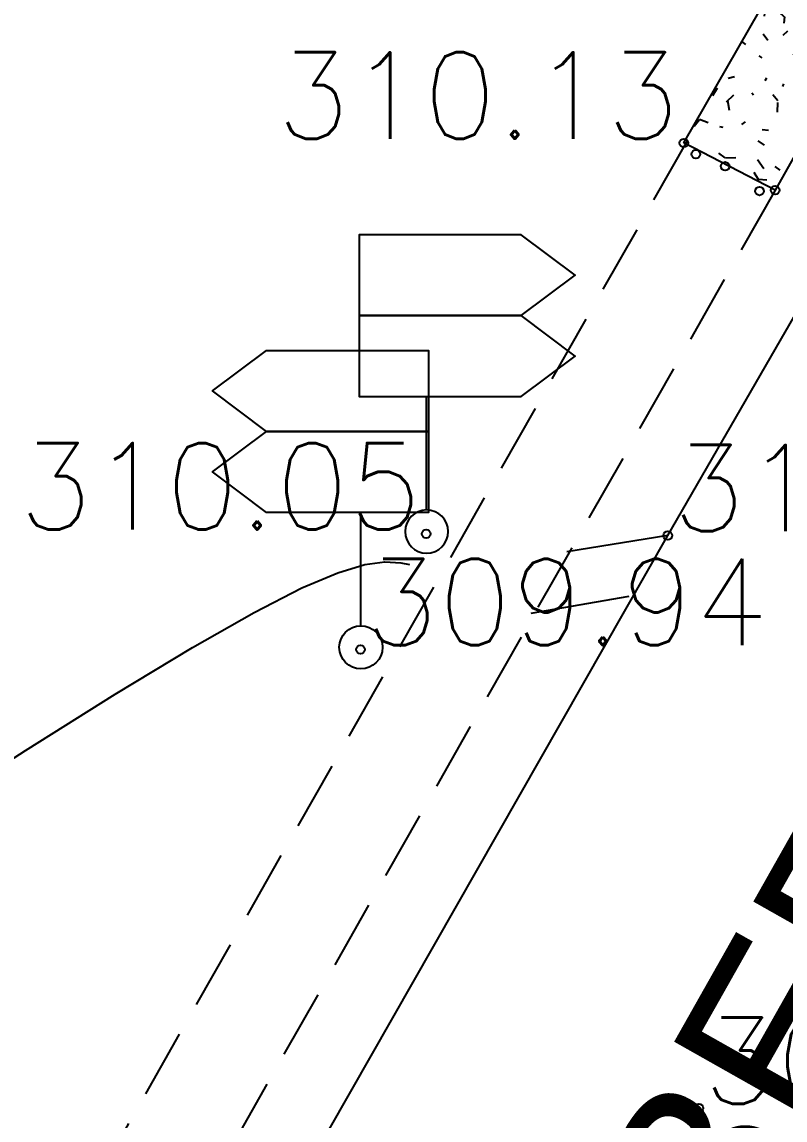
# Model space of a CAD drawing. Extents: x 524954 to 526204, y 9523489 to 9524010.
# Drawn here: x 526022.53 to 526031.37, y 9523913.73 to 9523926.45 of the extents above; entities that cross this region are included whole.
import ezdxf
from ezdxf.enums import TextEntityAlignment as Align

# ---------------------------------------------------------------- set-up
doc = ezdxf.new("R2010")
doc.units = 0
doc.header["$PDMODE"] = 33
doc.header["$PDSIZE"] = 0.1
doc.linetypes.add('AXES2', pattern=[28.575, 19.05, -3.175, 3.175, -3.175])
doc.linetypes.add('CACHE2', pattern=[4.7625, 3.175, -1.5875])
for name, color, linetype in [('Axe_Route_Existante', 1, 'AXES2'), ('Bord_Route_Existante', 6, 'Continuous'), ('Caniveau', 5, 'CACHE2'), ('CN_10_00', 1, 'Continuous'), ('Signalisation', 7, 'Continuous'), ('TopoAlt', 3, 'Continuous'), ('TOPOJIS', 7, 'Continuous'), ('Toponomie', 7, 'CACHE2')]:
    doc.layers.add(name, color=color, linetype=linetype)
doc.styles.add('Simplex 1.0', font='Simplex.shx', dxfattribs={"width": 0.99, "height": 1})
doc.styles.get("Standard").update_dxf_attribs({"font": 'arial.ttf'})

# ---------------------------------------------------------------- blocks, each defined once
blk = doc.blocks.new('TCPOINT M')
at = {"color": 0}
blk.add_point((0, 0), dxfattribs=at)
at = {"layer": 'TopoAlt', "style": 'Simplex 1.0', "width": 0.99}
blk.add_attdef('ALT', (0.15, 0.15), '', height=1, dxfattribs=at)
blk = doc.blocks.new('r042')
blk.add_lwpolyline([(0, 0.5), (0, 3.125), (-2.1875, 3.125), (-3.4375, 4.0625), (-2.1875, 5), (-3.4375, 5.9375), (-2.1875, 6.875), (1.5625, 6.875), (1.5625, 5), (-2.1875, 5), (1.5625, 5), (1.5625, 3.125), (0, 3.125)])
at = {"color": 0}
blk.add_circle((0, 0), 0.5, dxfattribs=at)

msp = doc.modelspace()

# ---------------------------------------------------------------- hatches: boundary and pattern name
at = {"layer": 'Caniveau', "linetype": 'ByBlock', "ltscale": 0.25}
h = msp.add_hatch(dxfattribs=at)
h.set_pattern_fill('HAIE', color=256, scale=1.5, angle=15, style=0)
h.set_pattern_definition([(124.29004622, (1.014315, 0.277555), (-15.293218087377, 22.30173716473923), [0.0905085, -31.69392165]), (176.565051177, (0.2734, 1.4903), (-1.448888739435, -0.388228567652), [0.094695, -4.64872149026]), (121.927513064, (0.17885, 1.496014), (-10.8425263371845, 17.28263934204195), [0.10269, -35.95975584045]), (126.250505507, (0.631744, 0.169275), (-4.8389203171242, 6.4679865618761), [0.1297425, -28.8400693737]), (43.4429286244, (0.21172, 0.96068), (13.6084047277852, 12.96384668075138), [0.11664, -40.82539219185]), (98.6598082541, (0.22912, 0.84592), (-0.3882285676543, 1.448888739434), [0.11607, -13.4670077072]), (43.0724869359, (0.83904, 1.70824), (16.1179536390994, 15.18919255559585), [0.0726255, -25.4273745]), (84.4439547804, (1.2538, 0.40807), (0.2842030364745, 4.7348947859612), [0.07305, -12.74295561798]), (137.905242923, (1.256676, 0.479656), (-4.0624631818282, 3.57020908299136), [0.086475, -30.28621009695]), (150, (1.2926, 0.6264), (-1.44888873943, -0.38822856765), [0.0544155, -2.06690484356]), (171.250505507, (1.131025, 1.543215), (-25.89981980446587, 3.93056409362894), [0.116805, -40.85269585125]), (60, (0.9734, 1.4876), (-0.38822856765, 1.44888873943), [0.084633, -2.03668734356]), (63.3664606634, (1.04099, 1.2846), (7.0363926348268, 14.3087098890701), [0.05142, -18.0109718682]), (49.6951535312, (1.11781, 1.03094), (11.7712874207194, 14.02450685250895), [0.067575, -23.6495074512]), (143.290163192, (0.422714, 1.609965), (-7.7366977959753, 5.69152942658283), [0.06918, -36.2419753107]), (87.2553283749, (0.785944, 0.848996), (1.60119268767716, 34.5931522410971), [0.11217, -39.2610442452]), (130.346175942, (0.79134, 0.96101), (-2.2253458747472, 2.50954891121583), [0.08988, -31.4458140624]), (130.016893478, (1.06139, 0.69732), (-2.2253458747352, 2.5095489112154), [0.13194, -24.6974780358]), (56.1859251657, (1.03597, 0.65945), (1.060660171784, 1.837117307093), [0.045405, -15.89981371905]), (78.434948823, (1.0232, 0.49226), (-0.388228567653, 1.448888739434), [0.0286695, -3.32543246625]), (146.185925166, (0.63713, 0.44636), (-1.8371173070985, 1.0606601717743), [0.090855, -15.85436371905]), (174.44395478, (0.67993, 0.61705), (-4.7348947859592, 0.2842030365075), [0.073053, -12.74295261798]), (34.7988763545, (0.392334, 0.69927), (14.38486186310108, 10.06606920187948), [0.050085, -39.8059057668]), (131.565051177, (0.5082, 1.0268), (-1.837117307086, 1.060660171782), [0.0286695, -3.32543246625]), (60, (0.6443, 1.196), (-0.38822856765, 1.44888873943), [0.0362775, -2.08504284356]), (71.309932474, (0.8487, 1.12684), (0.672431604126, 3.28600604652), [0.0308685, -5.3774584132]), (146.185925166, (0.60991, 1.45669), (-1.8371173070985, 1.0606601717743), [0.045465, -15.89975371905]), (15, (0.216, 1.2225), (-0.38822856765, 1.44888873943), [0.075, -1.425]), (161.309932474, (0.03296, 0.1739), (-3.28600604652, 0.672431604126), [0.092355, -5.3159719132]), (158.130102354, (-0.01632, 0.7048), (-5.123123353604, 1.73309177592), [0.106836, -7.393164]), (51.3843518158, (-0.178414, 0.66585), (4.63086925477394, 5.8995804889095), [0.1008255, -35.3004456636]), (151.73570459, (-0.18076, 0.988105), (-29.0056483458238, 15.52167400838734), [0.099864, -34.91798859]), (40.7099537808, (-0.21255, 1.33803), (2.5095489112126, 2.2253458747396), [0.13764, -44.81233219125]), (142.405356631, (0.18647, 0.29455), (-19.53585877371486, 14.9532679362278), [0.0915, -32.0099018385]), (60, (0.2564, 0.0833), (-0.38822856765, 1.44888873943), [0.0423165, -2.07900384355]), (168.434948823, (0.15775, 0.6497), (-1.448888739433, -0.388228567656), [0.0381525, -3.31594946625]), (182.471192291, (0.30467, 0.29967), (-7.632672264823, -0.492254098855), [0.11832, -13.71099668593]), (60, (0.0374, 1.0194), (-0.38822856765, 1.44888873943), [0.1060665, -2.01525384356])])
h.paths.add_polyline_path([(526032.835, 9523929.645), (526033.82, 9523929.058), (526031.257, 9523924.501), (526030.2, 9523925.047)])

# ---------------------------------------------------------------- linework, layer by layer
at = {"layer": 'Axe_Route_Existante', "ltscale": 0.5, "flags": 128}
msp.add_lwpolyline([(525586.699, 9523773.004), (525594.438, 9523777.106), (525618.223, 9523789.407), (525625.013, 9523793.73), (525631.595, 9523797.596), (525637.632, 9523800.898), (525652.791, 9523807.42), (525669.106, 9523811.823), (525685.979, 9523814.884), (525693.088, 9523815.654), (525707.454, 9523816.694), (525717.039, 9523816.84), (525725.297, 9523816.644), (525729.698, 9523816.378), (525741.406, 9523815.177), (525741.84, 9523815.117), (525749.699, 9523813.877), (525775.145, 9523809.302), (525803.422, 9523804.201), (525817.048, 9523801.682), (525827.851, 9523799.771), (525839.056, 9523798.429), (525854.65, 9523797.376), (525870.172, 9523796.814), (525884.208, 9523797.02), (525899.003, 9523797.789), (525917.125, 9523799.773), (525932.341, 9523803.156), (525937.747, 9523804.809), (525941.803, 9523806.256), (525947.141, 9523808.768), (525964.848, 9523819.198), (525980.541, 9523832.453), (525991.817, 9523846.401), (526001.896, 9523863.645), (526032.968, 9523917.472), (526051.53, 9523951.634), (526076.259, 9523995.188)], dxfattribs=at)
at = {"layer": 'Bord_Route_Existante', "flags": 128}
msp.add_lwpolyline([(525977.621, 9523834.354), (525979.224, 9523836.114), (525987.097, 9523845.854), (525988.674, 9523848.001), (525990.485, 9523850.842), (525993.25, 9523855.431), (525997.166, 9523862.351), (525998.821, 9523865.297), (526004.258, 9523874.895), (526013.154, 9523890.734), (526018.581, 9523900.329), (526023.628, 9523909.305), (526030.013, 9523920.501), (526032.054, 9523924.033), (526034.618, 9523928.608), (526044.187, 9523945.542), (526045.512, 9523948.368), (526072.817, 9523996.498), (526072.817, 9523996.498), (526072.817, 9523996.498)], dxfattribs=at)
at = {"layer": 'Caniveau', "linetype": 'ByBlock', "elevation": 310.26, "flags": 128}
msp.add_lwpolyline([(526032.835, 9523929.645), (526033.82, 9523929.058), (526031.257, 9523924.501), (526030.2, 9523925.047), (526032.835, 9523929.645)], close=True, dxfattribs=at)
at = {"layer": 'Caniveau', "ltscale": 0.25, "elevation": 310.14, "flags": 128}
for points in [[(526030.242, 9523925.078), (526021.893, 9523910.395)], [(526031.257, 9523924.501), (526022.908, 9523909.818)]]:
    msp.add_lwpolyline(points, dxfattribs=at)
at = {"layer": 'Caniveau', "flags": 128}
msp.add_lwpolyline([(526030.013, 9523920.501), (526028.845, 9523920.312)], dxfattribs=at)
at = {"layer": 'Caniveau', "elevation": -0.22, "flags": 128}
msp.add_lwpolyline([(526028.431, 9523919.605), (526029.566, 9523919.8)], dxfattribs=at)
at = {"layer": 'CN_10_00', "elevation": 310, "flags": 128}
msp.add_lwpolyline([(526013.968, 9523912.312), (526013.972, 9523912.314), (526014.001, 9523912.334), (526014.079, 9523912.386), (526014.23, 9523912.487), (526014.48, 9523912.655), (526014.853, 9523912.905), (526015.373, 9523913.254), (526016.065, 9523913.719), (526016.942, 9523914.307), (526017.967, 9523914.992), (526019.091, 9523915.74), (526020.267, 9523916.516), (526021.445, 9523917.285), (526022.577, 9523918.013), (526023.614, 9523918.666), (526024.508, 9523919.207), (526025.223, 9523919.613), (526025.776, 9523919.895), (526026.193, 9523920.072), (526026.504, 9523920.166), (526026.738, 9523920.198), (526026.922, 9523920.186), (526027.024, 9523920.166)], dxfattribs=at)

# ---------------------------------------------------------------- block references
at = {"layer": 'Signalisation', "yscale": 0.5, "zscale": 0.5}
for p, xscale in [((526027.221, 9523920.548, -308.643), -0.5), ((526026.46, 9523919.208, -308.643), 0.5)]:
    msp.add_blockref('r042', p, dxfattribs=dict(at, xscale=xscale))
at = {"layer": 'TOPOJIS'}
ref = msp.add_blockref('TCPOINT M', (526030.2, 9523925.047, 310.13), dxfattribs=at)
ref.add_attrib('ALT', '310.13', dxfattribs={"layer": 'TopoAlt', "height": 1, "style": 'Simplex 1.0', "width": 0.99}).set_placement((526030.15, 9523925.097, 310.13), align=Align.RIGHT)
for p in [(526030.338, 9523924.917, 309.18), (526030.677, 9523924.777, 309.24), (526031.075, 9523924.491, 309.18), (526031.257, 9523924.501, 310.14)]:
    msp.add_blockref('TCPOINT M', p, dxfattribs=at)
ref = msp.add_blockref('TCPOINT M', (526027.217, 9523920.522, 310.05), dxfattribs=at)
ref.add_attrib('ALT', '310.05', dxfattribs={"layer": 'TopoAlt', "height": 1, "style": 'Simplex 1.0', "width": 0.99}).set_placement((526027.167, 9523920.572, 310.05), align=Align.RIGHT)
ref = msp.add_blockref('TCPOINT M', (526030.013, 9523920.501, 310.01), dxfattribs=at)
ref.add_attrib('ALT', '310.01', (526030.063, 9523920.551, 310.01), dxfattribs={"layer": 'TopoAlt', "height": 1, "style": 'Simplex 1.0', "width": 0.99})
ref = msp.add_blockref('TCPOINT M', (526026.455, 9523919.182, 309.94), dxfattribs=at)
ref.add_attrib('ALT', '309.94', (526026.505, 9523919.232, 309.94), dxfattribs={"layer": 'TopoAlt', "height": 1, "style": 'Simplex 1.0', "width": 0.99})
ref = msp.add_blockref('TCPOINT M', (526030.375, 9523913.871, 309.81), dxfattribs=at)
ref.add_attrib('ALT', '309.81', (526030.425, 9523913.921, 309.81), dxfattribs={"layer": 'TopoAlt', "height": 1, "style": 'Simplex 1.0', "width": 0.99})

# ---------------------------------------------------------------- texts
at = {"layer": 'Toponomie', "insert": (526020.427, 9523897.548), "char_height": 2, "width": 38.52036, "attachment_point": 1, "rotation": 60.5279}
msp.add_mtext('AVENUE FULBERT YOULOU', dxfattribs=at)

doc.saveas('drawing.dxf')
